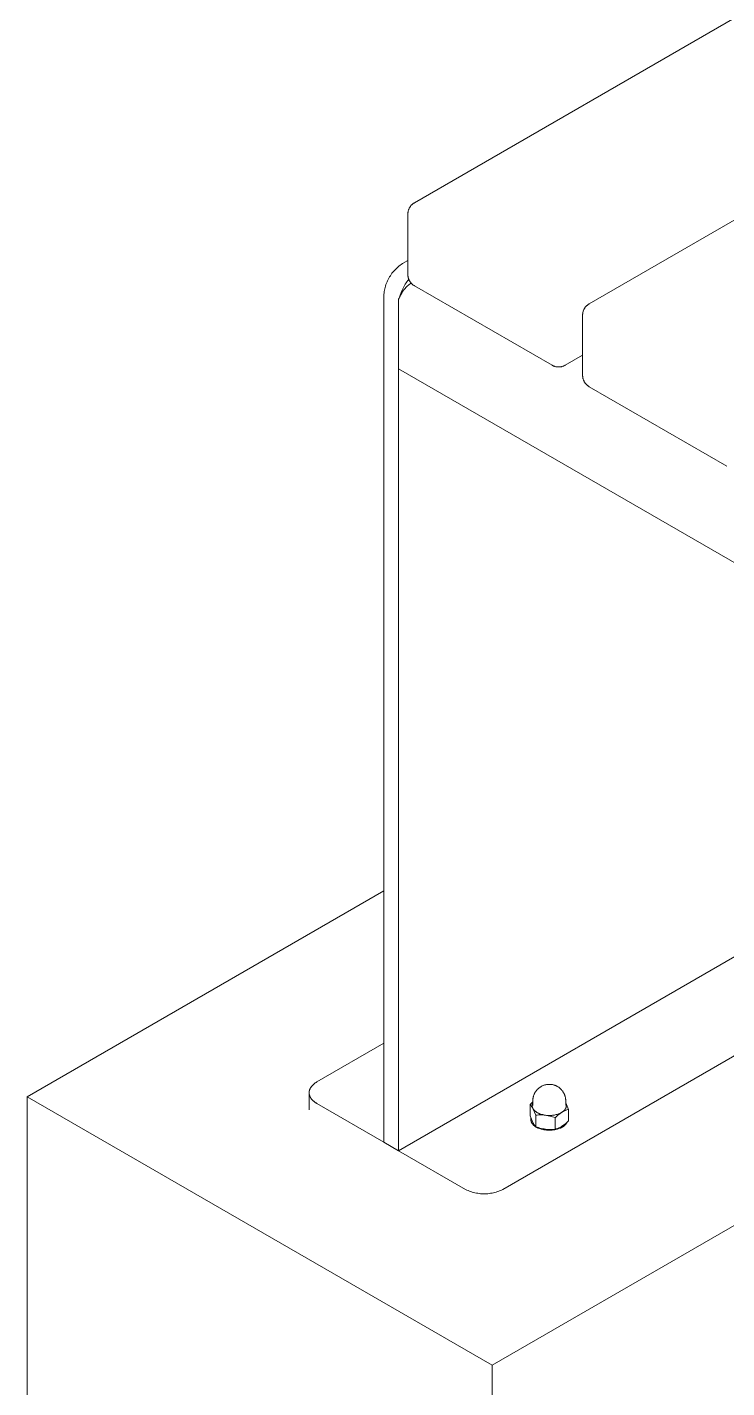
# Model space of a CAD drawing. Header units: inches. Extents: x -6 to 165, y -5 to 126.
# Drawn here: x 117.65 to 124.43, y 50.39 to 63.56 of the extents above; entities that cross this region are included whole.
import ezdxf

# ---------------------------------------------------------------- set-up
doc = ezdxf.new("R2010")
doc.units = ezdxf.units.IN
doc.layers.add('ZANO_R', color=7, linetype='Continuous', lineweight=0)

msp = doc.modelspace()

# ---------------------------------------------------------------- linework, layer by layer
at = {"layer": 'ZANO_R'}
for p, q in [((121.39937, 61.8613), (129.32612, 66.43782)), ((123.09281, 60.88359), (131.01957, 65.46011)), ((121.34437, 61.79724), (121.346, 61.80122)), ((121.346, 61.80122), (121.34776, 61.80514)), ((121.34776, 61.80514), (121.34965, 61.80901)), ((121.34965, 61.80901), (121.35168, 61.8128)), ((121.35168, 61.8128), (121.35383, 61.81653)), ((121.35383, 61.81653), (121.35611, 61.82018)), ((121.35611, 61.82018), (121.3585, 61.82376)), ((121.3585, 61.82376), (121.36102, 61.82725)), ((121.36102, 61.82725), (121.36366, 61.83065)), ((121.36366, 61.83065), (121.3664, 61.83396)), ((121.3664, 61.83396), (121.36926, 61.83718)), ((121.36926, 61.83718), (121.37222, 61.8403)), ((121.37222, 61.8403), (121.37529, 61.84331)), ((121.37529, 61.84331), (121.37846, 61.84622)), ((121.37846, 61.84622), (121.38173, 61.84903)), ((121.38173, 61.84903), (121.38508, 61.85172)), ((121.38508, 61.85172), (121.38853, 61.85429)), ((121.38853, 61.85429), (121.39206, 61.85675)), ((121.39206, 61.85675), (121.39568, 61.85909)), ((121.39568, 61.85909), (121.39937, 61.8613)), ((121.33567, 61.75098), (121.33574, 61.75529)), ((121.33567, 61.16852), (121.33567, 61.75098)), ((121.33574, 61.75529), (121.33596, 61.75958)), ((121.33596, 61.75958), (121.33632, 61.76387)), ((121.33632, 61.76387), (121.33683, 61.76814)), ((121.33683, 61.76814), (121.33748, 61.7724)), ((121.33748, 61.7724), (121.33828, 61.77663)), ((121.33828, 61.77663), (121.33922, 61.78083)), ((121.33922, 61.78083), (121.34029, 61.78499)), ((121.34029, 61.78499), (121.34151, 61.78912)), ((121.34151, 61.78912), (121.34287, 61.7932)), ((121.34287, 61.7932), (121.34437, 61.79724)), ((121.28291, 61.27253), (121.33567, 61.30299)), ((121.15903, 61.14402), (121.15211, 61.13203)), ((121.16637, 61.15576), (121.15903, 61.14402)), ((121.17411, 61.16724), (121.16637, 61.15576)), ((121.18224, 61.17845), (121.17411, 61.16724)), ((121.19076, 61.18937), (121.18224, 61.17845)), ((121.19966, 61.19998), (121.19076, 61.18937)), ((121.20891, 61.21028), (121.19966, 61.19998)), ((121.21852, 61.22025), (121.20891, 61.21028)), ((121.22847, 61.22988), (121.21852, 61.22025)), ((121.23875, 61.23915), (121.22847, 61.22988)), ((121.24935, 61.24807), (121.23875, 61.23915)), ((121.26025, 61.25661), (121.24935, 61.24807)), ((121.27144, 61.26477), (121.26025, 61.25661)), ((121.28291, 61.27253), (121.27144, 61.26477)), ((121.33574, 61.16421), (121.33567, 61.16852)), ((121.33596, 61.15992), (121.33574, 61.16421)), ((121.33632, 61.15563), (121.33596, 61.15992)), ((121.33683, 61.15136), (121.33632, 61.15563)), ((121.33748, 61.1471), (121.33683, 61.15136)), ((121.33828, 61.14287), (121.33748, 61.1471)), ((121.33922, 61.13867), (121.33828, 61.14287)), ((121.10958, 61.01542), (121.10716, 61.00178)), ((121.11247, 61.02896), (121.10958, 61.01542)), ((121.11584, 61.04239), (121.11247, 61.02896)), ((121.11967, 61.0557), (121.11584, 61.04239)), ((121.12396, 61.06886), (121.11967, 61.0557)), ((121.1287, 61.08187), (121.12396, 61.06886)), ((121.1339, 61.09471), (121.1287, 61.08187)), ((121.13953, 61.10736), (121.1339, 61.09471)), ((121.14561, 61.1198), (121.13953, 61.10736)), ((121.15211, 61.13203), (121.14561, 61.1198)), ((121.27171, 60.99674), (121.27718, 61.01006)), ((121.27718, 61.01006), (121.28309, 61.02319)), ((121.28309, 61.02319), (121.28943, 61.03611)), ((121.29494, 61.01518), (121.28831, 61.00617)), ((121.28943, 61.03611), (121.29621, 61.04881)), ((121.30185, 61.02396), (121.29494, 61.01518)), ((121.29621, 61.04881), (121.30341, 61.06128)), ((121.30906, 61.03251), (121.30185, 61.02396)), ((121.30341, 61.06128), (121.31102, 61.0735)), ((121.31655, 61.04081), (121.30906, 61.03251)), ((121.31102, 61.0735), (121.31903, 61.08546)), ((121.32432, 61.04885), (121.31655, 61.04081)), ((121.31903, 61.08546), (121.32745, 61.09715)), ((121.33234, 61.05663), (121.32432, 61.04885)), ((121.32745, 61.09715), (121.33625, 61.10854)), ((121.34063, 61.06414), (121.33234, 61.05663)), ((121.33625, 61.10854), (121.34542, 61.11964)), ((121.34029, 61.13451), (121.33922, 61.13867)), ((121.34151, 61.13038), (121.34029, 61.13451)), ((121.34916, 61.07137), (121.34063, 61.06414)), ((121.34287, 61.1263), (121.34151, 61.13038)), ((121.34437, 61.12226), (121.34287, 61.1263)), ((121.346, 61.11828), (121.34437, 61.12226)), ((121.34776, 61.11436), (121.346, 61.11828)), ((121.34965, 61.11049), (121.34776, 61.11436)), ((121.35792, 61.0783), (121.34916, 61.07137)), ((121.35168, 61.1067), (121.34965, 61.11049)), ((121.35383, 61.10297), (121.35168, 61.1067)), ((121.35611, 61.09932), (121.35383, 61.10297)), ((121.3585, 61.09574), (121.35611, 61.09932)), ((121.36692, 61.08494), (121.35792, 61.0783)), ((121.36102, 61.09225), (121.3585, 61.09574)), ((121.36366, 61.08885), (121.36102, 61.09225)), ((121.3664, 61.08554), (121.36366, 61.08885)), ((121.36926, 61.08232), (121.3664, 61.08554)), ((121.37222, 61.0792), (121.36926, 61.08232)), ((121.37529, 61.07619), (121.37222, 61.0792)), ((121.37846, 61.07328), (121.37529, 61.07619)), ((121.38173, 61.07047), (121.37846, 61.07328)), ((121.38508, 61.06778), (121.38173, 61.07047)), ((121.38853, 61.06521), (121.38508, 61.06778)), ((121.39206, 61.06275), (121.38853, 61.06521)), ((121.39568, 61.06041), (121.39206, 61.06275)), ((121.39937, 61.0582), (121.39568, 61.06041)), ((122.7325, 60.28851), (121.39937, 61.0582)), ((121.10374, 60.97431), (121.10275, 60.96049)), ((121.10275, 52.76437), (121.10275, 60.96049)), ((121.10521, 60.98807), (121.10374, 60.97431)), ((121.10716, 61.00178), (121.10521, 60.98807)), ((121.25088, 60.93765), (121.24687, 60.92721)), ((121.24687, 60.92721), (121.24687, 60.25321)), ((121.25523, 60.94795), (121.25088, 60.93765)), ((121.25992, 60.95809), (121.25523, 60.94795)), ((121.25803, 60.95579), (121.26213, 60.96959)), ((121.26495, 60.96808), (121.25992, 60.95809)), ((121.26213, 60.96959), (121.26669, 60.98324)), ((121.27031, 60.97789), (121.26495, 60.96808)), ((121.26669, 60.98324), (121.27171, 60.99674)), ((121.276, 60.98752), (121.27031, 60.97789)), ((121.282, 60.99695), (121.276, 60.98752)), ((121.28831, 61.00617), (121.282, 60.99695)), ((123.08198, 60.87658), (123.08551, 60.87904)), ((123.08551, 60.87904), (123.08912, 60.88138)), ((123.08912, 60.88138), (123.09281, 60.88359)), ((123.02912, 60.77327), (123.02919, 60.77758)), ((123.02912, 60.19081), (123.02912, 60.77327)), ((123.02919, 60.77758), (123.02941, 60.78187)), ((123.02941, 60.78187), (123.02977, 60.78616)), ((123.02977, 60.78616), (123.03028, 60.79043)), ((123.03028, 60.79043), (123.03093, 60.79469)), ((123.03093, 60.79469), (123.03172, 60.79892)), ((123.03172, 60.79892), (123.03266, 60.80312)), ((123.03266, 60.80312), (123.03374, 60.80728)), ((123.03374, 60.80728), (123.03496, 60.81141)), ((123.03496, 60.81141), (123.03631, 60.81549)), ((123.03631, 60.81549), (123.03781, 60.81953)), ((123.03781, 60.81953), (123.03944, 60.82351)), ((123.03944, 60.82351), (123.0412, 60.82743)), ((123.0412, 60.82743), (123.0431, 60.8313)), ((123.0431, 60.8313), (123.04512, 60.83509)), ((123.04512, 60.83509), (123.04727, 60.83882)), ((123.04727, 60.83882), (123.04955, 60.84247)), ((123.04955, 60.84247), (123.05195, 60.84605)), ((123.05195, 60.84605), (123.05447, 60.84954)), ((123.05447, 60.84954), (123.0571, 60.85294)), ((123.0571, 60.85294), (123.05985, 60.85625)), ((123.05985, 60.85625), (123.0627, 60.85947)), ((123.0627, 60.85947), (123.06567, 60.86259)), ((123.06567, 60.86259), (123.06874, 60.8656)), ((123.06874, 60.8656), (123.07191, 60.86851)), ((123.07191, 60.86851), (123.07517, 60.87132)), ((123.07517, 60.87132), (123.07853, 60.87401)), ((123.07853, 60.87401), (123.08198, 60.87658)), ((123.02912, 60.38621), (122.85989, 60.28851)), ((121.24687, 60.25321), (121.24687, 52.68116)), ((121.24687, 60.25321), (153.31422, 41.73912)), ((122.73626, 60.28642), (122.7325, 60.28851)), ((122.7401, 60.28446), (122.73626, 60.28642)), ((122.74399, 60.28263), (122.7401, 60.28446)), ((122.74794, 60.28093), (122.74399, 60.28263)), ((122.75195, 60.27937), (122.74794, 60.28093)), ((122.75601, 60.27795), (122.75195, 60.27937)), ((122.76012, 60.27666), (122.75601, 60.27795)), ((122.76427, 60.27551), (122.76012, 60.27666)), ((122.76845, 60.2745), (122.76427, 60.27551)), ((122.77266, 60.27363), (122.76845, 60.2745)), ((122.77691, 60.27291), (122.77266, 60.27363)), ((122.78117, 60.27233), (122.77691, 60.27291)), ((122.78545, 60.2719), (122.78117, 60.27233)), ((122.78974, 60.27161), (122.78545, 60.2719)), ((122.79404, 60.27146), (122.78974, 60.27161)), ((122.79835, 60.27146), (122.79404, 60.27146)), ((122.80265, 60.27161), (122.79835, 60.27146)), ((122.80694, 60.2719), (122.80265, 60.27161)), ((122.81122, 60.27233), (122.80694, 60.2719)), ((122.81549, 60.27291), (122.81122, 60.27233)), ((122.81973, 60.27363), (122.81549, 60.27291)), ((122.82394, 60.2745), (122.81973, 60.27363)), ((122.82813, 60.27551), (122.82394, 60.2745)), ((122.83227, 60.27666), (122.82813, 60.27551)), ((122.83638, 60.27795), (122.83227, 60.27666)), ((122.84044, 60.27937), (122.83638, 60.27795)), ((122.84445, 60.28093), (122.84044, 60.27937)), ((122.8484, 60.28263), (122.84445, 60.28093)), ((122.8523, 60.28446), (122.8484, 60.28263)), ((122.85613, 60.28642), (122.8523, 60.28446)), ((122.85989, 60.28851), (122.85613, 60.28642)), ((123.02919, 60.1865), (123.02912, 60.19081)), ((123.02941, 60.18221), (123.02919, 60.1865)), ((123.02977, 60.17792), (123.02941, 60.18221)), ((123.03028, 60.17365), (123.02977, 60.17792)), ((123.03093, 60.16939), (123.03028, 60.17365)), ((123.03172, 60.16516), (123.03093, 60.16939)), ((123.03266, 60.16096), (123.03172, 60.16516)), ((123.03374, 60.1568), (123.03266, 60.16096)), ((123.03496, 60.15267), (123.03374, 60.1568)), ((123.03631, 60.14859), (123.03496, 60.15267)), ((123.03781, 60.14455), (123.03631, 60.14859)), ((123.03944, 60.14057), (123.03781, 60.14455)), ((123.0412, 60.13665), (123.03944, 60.14057)), ((123.0431, 60.13278), (123.0412, 60.13665)), ((123.04512, 60.12899), (123.0431, 60.13278)), ((123.04727, 60.12526), (123.04512, 60.12899)), ((123.04955, 60.12161), (123.04727, 60.12526)), ((123.05195, 60.11803), (123.04955, 60.12161)), ((123.05447, 60.11454), (123.05195, 60.11803)), ((123.0571, 60.11114), (123.05447, 60.11454)), ((123.05985, 60.10783), (123.0571, 60.11114)), ((123.0627, 60.10461), (123.05985, 60.10783)), ((123.06567, 60.10149), (123.0627, 60.10461)), ((123.06874, 60.09848), (123.06567, 60.10149)), ((123.07191, 60.09557), (123.06874, 60.09848)), ((123.07517, 60.09276), (123.07191, 60.09557)), ((123.07853, 60.09007), (123.07517, 60.09276)), ((123.08198, 60.0875), (123.07853, 60.09007)), ((123.08551, 60.08504), (123.08198, 60.0875)), ((123.08912, 60.0827), (123.08551, 60.08504)), ((123.09281, 60.08049), (123.08912, 60.0827)), ((124.42595, 59.3108), (123.09281, 60.08049)), ((121.24687, 52.68116), (127.80447, 56.46719)), ((122.25574, 52.30672), (128.63317, 55.98873)), ((121.10275, 55.19824), (117.64807, 53.20368)), ((122.15191, 50.60339), (130.05639, 55.16704)), ((121.10275, 53.72128), (120.4542, 53.34683)), ((120.37958, 53.24282), (120.3796, 53.24473)), ((120.3796, 53.24092), (120.37958, 53.24282)), ((120.37958, 53.24092), (120.37958, 53.07831)), ((120.3796, 53.24473), (120.37966, 53.24663)), ((120.37966, 53.23902), (120.3796, 53.24092)), ((120.37966, 53.24663), (120.37977, 53.24853)), ((120.37977, 53.23711), (120.37966, 53.23902)), ((120.37977, 53.24853), (120.37992, 53.25043)), ((120.37992, 53.23521), (120.37977, 53.23711)), ((120.37992, 53.25043), (120.38011, 53.25233)), ((120.38011, 53.23331), (120.37992, 53.23521)), ((120.38011, 53.25233), (120.38034, 53.25423)), ((120.38034, 53.25423), (120.38062, 53.25612)), ((120.38062, 53.25612), (120.38094, 53.25801)), ((120.38094, 53.25801), (120.3813, 53.2599)), ((120.3813, 53.2599), (120.3817, 53.26178)), ((120.3817, 53.26178), (120.38215, 53.26366)), ((120.38215, 53.26366), (120.38263, 53.26553)), ((120.38263, 53.26553), (120.38316, 53.2674)), ((120.38316, 53.2674), (120.38373, 53.26926)), ((120.38373, 53.26926), (120.38433, 53.27112)), ((120.38433, 53.27112), (120.38498, 53.27296)), ((120.38498, 53.27296), (120.38567, 53.2748)), ((120.38567, 53.2748), (120.3864, 53.27664)), ((120.3864, 53.27664), (120.38717, 53.27846)), ((120.38717, 53.27846), (120.38797, 53.28028)), ((120.38797, 53.28028), (120.38882, 53.28208)), ((120.38882, 53.28208), (120.3897, 53.28388)), ((120.3897, 53.28388), (120.39062, 53.28567)), ((120.39062, 53.28567), (120.39158, 53.28744)), ((120.39158, 53.28744), (120.39258, 53.28921)), ((120.39258, 53.28921), (120.39361, 53.29096)), ((120.39361, 53.29096), (120.39468, 53.29271)), ((120.39468, 53.29271), (120.39578, 53.29444)), ((120.39578, 53.29444), (120.39809, 53.29787)), ((120.39809, 53.29787), (120.40053, 53.30125)), ((120.40053, 53.30125), (120.40311, 53.30457)), ((120.40311, 53.30457), (120.40581, 53.30784)), ((120.40581, 53.30784), (120.40864, 53.31105)), ((120.40864, 53.31105), (120.41158, 53.3142)), ((120.41158, 53.3142), (120.41464, 53.31729)), ((120.41464, 53.31729), (120.4178, 53.32032)), ((120.4178, 53.32032), (120.42106, 53.32328)), ((120.42106, 53.32328), (120.42443, 53.32617)), ((120.42443, 53.32617), (120.42788, 53.329)), ((120.42788, 53.329), (120.43142, 53.33176)), ((120.43142, 53.33176), (120.43504, 53.33445)), ((120.43504, 53.33445), (120.43874, 53.33707)), ((120.43874, 53.33707), (120.44251, 53.33962)), ((120.44251, 53.33962), (120.44635, 53.34209)), ((120.44635, 53.34209), (120.45024, 53.3445)), ((120.45024, 53.3445), (120.4542, 53.34683)), ((122.56209, 53.23272), (122.56448, 53.23758)), ((122.56448, 53.23758), (122.56704, 53.24236)), ((122.56704, 53.24236), (122.56976, 53.24705)), ((122.56976, 53.24705), (122.57264, 53.25165)), ((122.57264, 53.25165), (122.57568, 53.25614)), ((122.57568, 53.25614), (122.57886, 53.26053)), ((122.57886, 53.26053), (122.58219, 53.2648)), ((122.58219, 53.2648), (122.58567, 53.26896)), ((122.58567, 53.26896), (122.58928, 53.273)), ((122.58928, 53.273), (122.59303, 53.27692)), ((122.59303, 53.27692), (122.59691, 53.2807)), ((122.59691, 53.2807), (122.60092, 53.28435)), ((122.60092, 53.28435), (122.60505, 53.28786)), ((122.60505, 53.28786), (122.6093, 53.29123)), ((122.6093, 53.29123), (122.61366, 53.29446)), ((122.61366, 53.29446), (122.61813, 53.29753)), ((122.61813, 53.29753), (122.62269, 53.30045)), ((122.62269, 53.30045), (122.62736, 53.30321)), ((122.62736, 53.30321), (122.63212, 53.30581)), ((122.63212, 53.30581), (122.63696, 53.30825)), ((122.63696, 53.30825), (122.64188, 53.31052)), ((122.64188, 53.31052), (122.64688, 53.31262)), ((122.64688, 53.31262), (122.65194, 53.31455)), ((122.65194, 53.31455), (122.65707, 53.31631)), ((122.65707, 53.31631), (122.66226, 53.31789)), ((122.66226, 53.31789), (122.66749, 53.31929)), ((122.66749, 53.31929), (122.67278, 53.32052)), ((122.67278, 53.32052), (122.67809, 53.32156)), ((122.67809, 53.32156), (122.68345, 53.32243)), ((122.68345, 53.32243), (122.68883, 53.32311)), ((122.68883, 53.32311), (122.69422, 53.3236)), ((122.69422, 53.3236), (122.69964, 53.32392)), ((122.69964, 53.32392), (122.70506, 53.32405)), ((122.70506, 53.32405), (122.71048, 53.32399)), ((122.71048, 53.32399), (122.71589, 53.32375)), ((122.71589, 53.32375), (122.7213, 53.32332)), ((122.7213, 53.32332), (122.72668, 53.32272)), ((122.72668, 53.32272), (122.73209, 53.32192)), ((122.73209, 53.32192), (122.73746, 53.32093)), ((122.73746, 53.32093), (122.7428, 53.31977)), ((122.7428, 53.31977), (122.7481, 53.31842)), ((122.7481, 53.31842), (122.75334, 53.31689)), ((122.75334, 53.31689), (122.75853, 53.31518)), ((122.75853, 53.31518), (122.76366, 53.31329)), ((122.76366, 53.31329), (122.76872, 53.31123)), ((122.76872, 53.31123), (122.77371, 53.30899)), ((122.77371, 53.30899), (122.77861, 53.30659)), ((122.77861, 53.30659), (122.78344, 53.30402)), ((122.78344, 53.30402), (122.78817, 53.30128)), ((122.78817, 53.30128), (122.7928, 53.29839)), ((122.7928, 53.29839), (122.79733, 53.29534)), ((122.79733, 53.29534), (122.80176, 53.29213)), ((122.80176, 53.29213), (122.80607, 53.28877)), ((122.80607, 53.28877), (122.81026, 53.28527)), ((122.81026, 53.28527), (122.81433, 53.28163)), ((122.81433, 53.28163), (122.81828, 53.27785)), ((122.81828, 53.27785), (122.82209, 53.27393)), ((122.82209, 53.27393), (122.82577, 53.26989)), ((122.82577, 53.26989), (122.8293, 53.26572)), ((122.8293, 53.26572), (122.83269, 53.26144)), ((122.83269, 53.26144), (122.83593, 53.25704)), ((122.83593, 53.25704), (122.83902, 53.25253)), ((122.83902, 53.25253), (122.84195, 53.24792)), ((122.84195, 53.24792), (122.84472, 53.24321)), ((122.84472, 53.24321), (122.84733, 53.23841)), ((122.84733, 53.23841), (122.84977, 53.23352)), ((117.64807, 44.88274), (117.64807, 53.20368)), ((117.64807, 53.20368), (122.15191, 50.60339)), ((120.38034, 53.23142), (120.38011, 53.23331)), ((120.38062, 53.22952), (120.38034, 53.23142)), ((120.38094, 53.22763), (120.38062, 53.22952)), ((120.3813, 53.22574), (120.38094, 53.22763)), ((120.3817, 53.22386), (120.3813, 53.22574)), ((120.38215, 53.22198), (120.3817, 53.22386)), ((120.38263, 53.22011), (120.38215, 53.22198)), ((120.38316, 53.21824), (120.38263, 53.22011)), ((120.38373, 53.21638), (120.38316, 53.21824)), ((120.38433, 53.21453), (120.38373, 53.21638)), ((120.38498, 53.21268), (120.38433, 53.21453)), ((120.38567, 53.21084), (120.38498, 53.21268)), ((120.3864, 53.20901), (120.38567, 53.21084)), ((120.38717, 53.20719), (120.3864, 53.20901)), ((120.38797, 53.20537), (120.38717, 53.20719)), ((120.38882, 53.20356), (120.38797, 53.20537)), ((120.3897, 53.20177), (120.38882, 53.20356)), ((120.39062, 53.19998), (120.3897, 53.20177)), ((120.39158, 53.1982), (120.39062, 53.19998)), ((120.39258, 53.19644), (120.39158, 53.1982)), ((120.39361, 53.19468), (120.39258, 53.19644)), ((120.39468, 53.19294), (120.39361, 53.19468)), ((120.39578, 53.19121), (120.39468, 53.19294)), ((120.39809, 53.18778), (120.39578, 53.19121)), ((120.40053, 53.1844), (120.39809, 53.18778)), ((120.40311, 53.18108), (120.40053, 53.1844)), ((120.40581, 53.17781), (120.40311, 53.18108)), ((120.40864, 53.1746), (120.40581, 53.17781)), ((120.41158, 53.17145), (120.40864, 53.1746)), ((120.41464, 53.16836), (120.41158, 53.17145)), ((120.4178, 53.16533), (120.41464, 53.16836)), ((120.42106, 53.16237), (120.4178, 53.16533)), ((120.42443, 53.15947), (120.42106, 53.16237)), ((120.42788, 53.15665), (120.42443, 53.15947)), ((120.43142, 53.15389), (120.42788, 53.15665)), ((120.43504, 53.1512), (120.43142, 53.15389)), ((120.43874, 53.14858), (120.43504, 53.1512)), ((120.44251, 53.14603), (120.43874, 53.14858)), ((120.44635, 53.14355), (120.44251, 53.14603)), ((120.45024, 53.14115), (120.44635, 53.14355)), ((120.4542, 53.13881), (120.45024, 53.14115)), ((120.4542, 53.13881), (121.10275, 52.76437)), ((122.53302, 53.14292), (122.51958, 53.13023)), ((122.51958, 53.13023), (122.52371, 53.12558)), ((122.51958, 53.13023), (122.51958, 53.01916)), ((122.52371, 53.12558), (122.52768, 53.1208)), ((122.52768, 53.1208), (122.5315, 53.11589)), ((122.5315, 53.11589), (122.53514, 53.11086)), ((122.54688, 53.15513), (122.53302, 53.14292)), ((122.53514, 53.11086), (122.53862, 53.1057)), ((122.53862, 53.1057), (122.54192, 53.10044)), ((122.54052, 53.11777), (122.54054, 53.11974)), ((122.54056, 53.11581), (122.54052, 53.11777)), ((122.54054, 53.11974), (122.54064, 53.1217)), ((122.54066, 53.11385), (122.54056, 53.11581)), ((122.54064, 53.1217), (122.5408, 53.12366)), ((122.54084, 53.11189), (122.54066, 53.11385)), ((122.5408, 53.12366), (122.54103, 53.12561)), ((122.54108, 53.10994), (122.54084, 53.11189)), ((122.54103, 53.12561), (122.54132, 53.12756)), ((122.54139, 53.108), (122.54108, 53.10994)), ((122.54132, 53.12756), (122.54168, 53.12949)), ((122.54176, 53.10607), (122.54139, 53.108)), ((122.54168, 53.12949), (122.54211, 53.13141)), ((122.5422, 53.10416), (122.54176, 53.10607)), ((122.54211, 53.13141), (122.5426, 53.13331)), ((122.5427, 53.10226), (122.5422, 53.10416)), ((122.5426, 53.13331), (122.54316, 53.13519)), ((122.54316, 53.13519), (122.54378, 53.13706)), ((122.54378, 53.13706), (122.54446, 53.1389)), ((122.54446, 53.1389), (122.54521, 53.14072)), ((122.54521, 53.14072), (122.54602, 53.14251)), ((122.54602, 53.14251), (122.54688, 53.14427)), ((122.54688, 53.16481), (122.54698, 53.17021)), ((122.54688, 53.12051), (122.54688, 53.16481)), ((122.54698, 53.17021), (122.54725, 53.17559)), ((122.54725, 53.17559), (122.54771, 53.18096)), ((122.54771, 53.18096), (122.54834, 53.18632)), ((122.54834, 53.18632), (122.54916, 53.19164)), ((122.54916, 53.19164), (122.55016, 53.19694)), ((122.55016, 53.19694), (122.55134, 53.2022)), ((122.55134, 53.2022), (122.55269, 53.20742)), ((122.55269, 53.20742), (122.55422, 53.21259)), ((122.55422, 53.21259), (122.55593, 53.21771)), ((122.55593, 53.21771), (122.5578, 53.22276)), ((122.5578, 53.22276), (122.55986, 53.22778)), ((122.55986, 53.22778), (122.56209, 53.23272)), ((122.84977, 53.23352), (122.85204, 53.22855)), ((122.85204, 53.22855), (122.85414, 53.2235)), ((122.85414, 53.2235), (122.85607, 53.21839)), ((122.85607, 53.21839), (122.85782, 53.21322)), ((122.85782, 53.21322), (122.85939, 53.20798)), ((122.85939, 53.20798), (122.86078, 53.2027)), ((122.86078, 53.2027), (122.86199, 53.19737)), ((122.86199, 53.19737), (122.86302, 53.192)), ((122.86302, 53.192), (122.86386, 53.1866)), ((122.86386, 53.1866), (122.86451, 53.18118)), ((122.86451, 53.18118), (122.86498, 53.17573)), ((122.86498, 53.17573), (122.86526, 53.17028)), ((122.86526, 53.17028), (122.86535, 53.16481)), ((122.86535, 53.16481), (122.86535, 53.12051)), ((122.89266, 53.08164), (122.86535, 53.14434)), ((122.86535, 53.14427), (122.86603, 53.14285)), ((122.86603, 53.14285), (122.86668, 53.14142)), ((122.86668, 53.14142), (122.86729, 53.13999)), ((122.86729, 53.13999), (122.86786, 53.13854)), ((122.86786, 53.13854), (122.8684, 53.13708)), ((122.8684, 53.13708), (122.86889, 53.13561)), ((122.86889, 53.13561), (122.86935, 53.13413)), ((122.86935, 53.13413), (122.86977, 53.13264)), ((122.8698, 53.10347), (122.86936, 53.10193)), ((122.86977, 53.13264), (122.87015, 53.13114)), ((122.87019, 53.10501), (122.8698, 53.10347)), ((122.87015, 53.13114), (122.87049, 53.12964)), ((122.87053, 53.10656), (122.87019, 53.10501)), ((122.87049, 53.12964), (122.87079, 53.12813)), ((122.87083, 53.10811), (122.87053, 53.10656)), ((122.87079, 53.12813), (122.87105, 53.12661)), ((122.87109, 53.10966), (122.87083, 53.10811)), ((122.87105, 53.12661), (122.87127, 53.12509)), ((122.8713, 53.11121), (122.87109, 53.10966)), ((122.87127, 53.12509), (122.87144, 53.12356)), ((122.87147, 53.11276), (122.8713, 53.11121)), ((122.87144, 53.12356), (122.87158, 53.12203)), ((122.8716, 53.11431), (122.87147, 53.11276)), ((122.87158, 53.12203), (122.87167, 53.12049)), ((122.87168, 53.11586), (122.8716, 53.11431)), ((122.87167, 53.12049), (122.87172, 53.11895)), ((122.87172, 53.11741), (122.87168, 53.11586)), ((122.87172, 53.11895), (122.87172, 53.11741)), ((122.548, 52.95438), (122.51958, 53.01916)), ((122.52778, 52.98294), (122.5278, 52.98446)), ((122.52779, 52.98141), (122.52778, 52.98294)), ((122.52785, 52.97989), (122.52779, 52.98141)), ((122.5278, 52.98446), (122.52786, 52.98599)), ((122.52794, 52.97836), (122.52785, 52.97989)), ((122.52786, 52.98599), (122.52796, 52.98751)), ((122.52807, 52.97684), (122.52794, 52.97836)), ((122.52796, 52.98751), (122.5281, 52.98904)), ((122.52825, 52.97532), (122.52807, 52.97684)), ((122.5281, 52.98904), (122.52828, 52.99056)), ((122.52846, 52.9738), (122.52825, 52.97532)), ((122.52828, 52.99056), (122.5285, 52.99207)), ((122.52871, 52.97229), (122.52846, 52.9738)), ((122.5285, 52.99207), (122.52876, 52.99359)), ((122.529, 52.97077), (122.52871, 52.97229)), ((122.52876, 52.99359), (122.52905, 52.9951)), ((122.54192, 53.10044), (122.54505, 53.09507)), ((122.54327, 53.10038), (122.5427, 53.10226)), ((122.5439, 53.09851), (122.54327, 53.10038)), ((122.5446, 53.09668), (122.5439, 53.09851)), ((122.54536, 53.09486), (122.5446, 53.09668)), ((122.54505, 53.09507), (122.548, 53.0896)), ((122.54618, 53.09308), (122.54536, 53.09486)), ((122.54706, 53.09132), (122.54618, 53.09308)), ((122.548, 53.0896), (122.54706, 53.09132)), ((122.548, 53.0896), (122.57641, 53.02481)), ((122.54879, 53.08817), (122.548, 53.0896)), ((122.54962, 53.08675), (122.54879, 53.08817)), ((122.55049, 53.08532), (122.54962, 53.08675)), ((122.55141, 53.0839), (122.55049, 53.08532)), ((122.55237, 53.08249), (122.55141, 53.0839)), ((122.55337, 53.08108), (122.55237, 53.08249)), ((122.55441, 53.07967), (122.55337, 53.08108)), ((122.5555, 53.07826), (122.55441, 53.07967)), ((122.55663, 53.07687), (122.5555, 53.07826)), ((122.5578, 53.07548), (122.55663, 53.07687)), ((122.55902, 53.07409), (122.5578, 53.07548)), ((122.56027, 53.07272), (122.55902, 53.07409)), ((122.56157, 53.07135), (122.56027, 53.07272)), ((122.56291, 53.06999), (122.56157, 53.07135)), ((122.5643, 53.06864), (122.56291, 53.06999)), ((122.56572, 53.0673), (122.5643, 53.06864)), ((122.56718, 53.06598), (122.56572, 53.0673)), ((122.56869, 53.06466), (122.56718, 53.06598)), ((122.57182, 53.06206), (122.56869, 53.06466)), ((122.57512, 53.05952), (122.57182, 53.06206)), ((122.57856, 53.05703), (122.57512, 53.05952)), ((122.57641, 53.02481), (122.58969, 53.02619)), ((122.57641, 52.91375), (122.57641, 53.02481)), ((122.58216, 53.05461), (122.57856, 53.05703)), ((122.5859, 53.05225), (122.58216, 53.05461)), ((122.58978, 53.04997), (122.5859, 53.05225)), ((122.58969, 53.02619), (122.60302, 53.02711)), ((122.59379, 53.04776), (122.58978, 53.04997)), ((122.59793, 53.04562), (122.59379, 53.04776)), ((122.60218, 53.04357), (122.59793, 53.04562)), ((122.60655, 53.04161), (122.60218, 53.04357)), ((122.60302, 53.02711), (122.61637, 53.02757)), ((122.61102, 53.03973), (122.60655, 53.04161)), ((122.61559, 53.03795), (122.61102, 53.03973)), ((122.62024, 53.03626), (122.61559, 53.03795)), ((122.61637, 53.02757), (122.62972, 53.02756)), ((122.62498, 53.03466), (122.62024, 53.03626)), ((122.62978, 53.03316), (122.62498, 53.03466)), ((122.62972, 53.02756), (122.64307, 53.02708)), ((122.63464, 53.03176), (122.62978, 53.03316)), ((122.63956, 53.03046), (122.63464, 53.03176)), ((122.64452, 53.02926), (122.63956, 53.03046)), ((122.64307, 53.02708), (122.6564, 53.02614)), ((122.64952, 53.02816), (122.64452, 53.02926)), ((122.65454, 53.02715), (122.64952, 53.02816)), ((122.65958, 53.02625), (122.65454, 53.02715)), ((122.6564, 53.02614), (122.66968, 53.02474)), ((122.66463, 53.02545), (122.65958, 53.02625)), ((122.66968, 53.02474), (122.66463, 53.02545)), ((122.66968, 53.02474), (122.68331, 53.0226)), ((122.67821, 53.02361), (122.66968, 53.02474)), ((122.68678, 53.02277), (122.67821, 53.02361)), ((122.68331, 53.0226), (122.69686, 53.02001)), ((122.69537, 53.02223), (122.68678, 53.02277)), ((122.70397, 53.02199), (122.69537, 53.02223)), ((122.69686, 53.02001), (122.71032, 53.01698)), ((122.71258, 53.02204), (122.70397, 53.02199)), ((122.71032, 53.01698), (122.72367, 53.01351)), ((122.72118, 53.02238), (122.71258, 53.02204)), ((122.72976, 53.02302), (122.72118, 53.02238)), ((122.72367, 53.01351), (122.7369, 53.00961)), ((122.73832, 53.02396), (122.72976, 53.02302)), ((122.7369, 53.00961), (122.75, 53.00527)), ((122.74684, 53.02519), (122.73832, 53.02396)), ((122.75531, 53.02671), (122.74684, 53.02519)), ((122.75, 53.00527), (122.76295, 53.00052)), ((122.76373, 53.02853), (122.75531, 53.02671)), ((122.76295, 53.00052), (122.77151, 53.00886)), ((122.76295, 52.88946), (122.76295, 53.00052)), ((122.77207, 53.03063), (122.76373, 53.02853)), ((122.77151, 53.00886), (122.78032, 53.01694)), ((122.78034, 53.03301), (122.77207, 53.03063)), ((122.78032, 53.01694), (122.78937, 53.02475)), ((122.78853, 53.03568), (122.78034, 53.03301)), ((122.79661, 53.03863), (122.78853, 53.03568)), ((122.78937, 53.02475), (122.79865, 53.03229)), ((122.80459, 53.04186), (122.79661, 53.03863)), ((122.79865, 53.03229), (122.80815, 53.03954)), ((122.81246, 53.04536), (122.80459, 53.04186)), ((122.80815, 53.03954), (122.81787, 53.04649)), ((122.8202, 53.04912), (122.81246, 53.04536)), ((122.81787, 53.04649), (122.8278, 53.05315)), ((122.8278, 53.05315), (122.8202, 53.04912)), ((122.8278, 53.05315), (122.83456, 53.05725)), ((122.83119, 53.05534), (122.8278, 53.05315)), ((122.83448, 53.0576), (122.83119, 53.05534)), ((122.83767, 53.05993), (122.83448, 53.0576)), ((122.83456, 53.05725), (122.84144, 53.06112)), ((122.84075, 53.06234), (122.83767, 53.05993)), ((122.84373, 53.06481), (122.84075, 53.06234)), ((122.84144, 53.06112), (122.84845, 53.06476)), ((122.84658, 53.06736), (122.84373, 53.06481)), ((122.84796, 53.06866), (122.84658, 53.06736)), ((122.8493, 53.06997), (122.84796, 53.06866)), ((122.84845, 53.06476), (122.85557, 53.06817)), ((122.85062, 53.0713), (122.8493, 53.06997)), ((122.85189, 53.07264), (122.85062, 53.0713)), ((122.85314, 53.074), (122.85189, 53.07264)), ((122.85435, 53.07537), (122.85314, 53.074)), ((122.85552, 53.07676), (122.85435, 53.07537)), ((122.85665, 53.07816), (122.85552, 53.07676)), ((122.85557, 53.06817), (122.86281, 53.07135)), ((122.85775, 53.07957), (122.85665, 53.07816)), ((122.85881, 53.081), (122.85775, 53.07957)), ((122.85983, 53.08243), (122.85881, 53.081)), ((122.86081, 53.08388), (122.85983, 53.08243)), ((122.86176, 53.08534), (122.86081, 53.08388)), ((122.86266, 53.08681), (122.86176, 53.08534)), ((122.86352, 53.08829), (122.86266, 53.08681)), ((122.86281, 53.07135), (122.87014, 53.07428)), ((122.86434, 53.08977), (122.86352, 53.08829)), ((122.86511, 53.09127), (122.86434, 53.08977)), ((122.86585, 53.09277), (122.86511, 53.09127)), ((122.86654, 53.09428), (122.86585, 53.09277)), ((122.86719, 53.0958), (122.86654, 53.09428)), ((122.8678, 53.09732), (122.86719, 53.0958)), ((122.86837, 53.09885), (122.8678, 53.09732)), ((122.86889, 53.10039), (122.86837, 53.09885)), ((122.86936, 53.10193), (122.86889, 53.10039)), ((122.87014, 53.07428), (122.87756, 53.07698)), ((122.87756, 53.07698), (122.88507, 53.07943)), ((122.88507, 53.07943), (122.89266, 53.08164)), ((122.89266, 52.97058), (122.89266, 53.08164)), ((122.52932, 52.96926), (122.529, 52.97077)), ((122.52969, 52.96776), (122.52932, 52.96926)), ((122.53009, 52.96626), (122.52969, 52.96776)), ((122.53053, 52.96477), (122.53009, 52.96626)), ((122.53101, 52.96328), (122.53053, 52.96477)), ((122.53152, 52.9618), (122.53101, 52.96328)), ((122.53207, 52.96033), (122.53152, 52.9618)), ((122.53266, 52.95886), (122.53207, 52.96033)), ((122.53329, 52.9574), (122.53266, 52.95886)), ((122.53395, 52.95595), (122.53329, 52.9574)), ((122.53464, 52.9545), (122.53395, 52.95595)), ((122.53537, 52.95307), (122.53464, 52.9545)), ((122.53613, 52.95164), (122.53537, 52.95307)), ((122.53693, 52.95023), (122.53613, 52.95164)), ((122.53776, 52.94882), (122.53693, 52.95023)), ((122.53863, 52.94743), (122.53776, 52.94882)), ((122.53952, 52.94604), (122.53863, 52.94743)), ((122.54045, 52.94467), (122.53952, 52.94604)), ((122.54141, 52.94331), (122.54045, 52.94467)), ((122.5424, 52.94196), (122.54141, 52.94331)), ((122.54342, 52.94062), (122.5424, 52.94196)), ((122.54447, 52.9393), (122.54342, 52.94062)), ((122.54555, 52.93799), (122.54447, 52.9393)), ((122.54665, 52.93669), (122.54555, 52.93799)), ((122.54895, 52.93413), (122.54665, 52.93669)), ((122.55094, 52.94891), (122.548, 52.95438)), ((122.55135, 52.93163), (122.54895, 52.93413)), ((122.55407, 52.94354), (122.55094, 52.94891)), ((122.55385, 52.92919), (122.55135, 52.93163)), ((122.55645, 52.9268), (122.55385, 52.92919)), ((122.55737, 52.93827), (122.55407, 52.94354)), ((122.55914, 52.92448), (122.55645, 52.9268)), ((122.56085, 52.93312), (122.55737, 52.93827)), ((122.56191, 52.92221), (122.55914, 52.92448)), ((122.5645, 52.92809), (122.56085, 52.93312)), ((122.56476, 52.92001), (122.56191, 52.92221)), ((122.56831, 52.92318), (122.5645, 52.92809)), ((122.56768, 52.91788), (122.56476, 52.92001)), ((122.57068, 52.91581), (122.56768, 52.91788)), ((122.57228, 52.9184), (122.56831, 52.92318)), ((122.57373, 52.9138), (122.57068, 52.91581)), ((122.57641, 52.91375), (122.57228, 52.9184)), ((122.57685, 52.91186), (122.57373, 52.9138)), ((122.58936, 52.90899), (122.57641, 52.91375)), ((122.58001, 52.90999), (122.57685, 52.91186)), ((122.57873, 52.91073), (122.57873, 52.91289)), ((122.58001, 52.90999), (122.58261, 52.91148)), ((122.58284, 52.90839), (122.58001, 52.90999)), ((122.58576, 52.90681), (122.58284, 52.90839)), ((122.58876, 52.90526), (122.58576, 52.90681)), ((122.59185, 52.90374), (122.58876, 52.90526)), ((122.60246, 52.90466), (122.58936, 52.90899)), ((122.59503, 52.90224), (122.59185, 52.90374)), ((122.59829, 52.90078), (122.59503, 52.90224)), ((122.60164, 52.89935), (122.59829, 52.90078)), ((122.60506, 52.89795), (122.60164, 52.89935)), ((122.61569, 52.90076), (122.60246, 52.90466)), ((122.61216, 52.89527), (122.60506, 52.89795)), ((122.61958, 52.89276), (122.61216, 52.89527)), ((122.62904, 52.89729), (122.61569, 52.90076)), ((122.62729, 52.89043), (122.61958, 52.89276)), ((122.63529, 52.8883), (122.62729, 52.89043)), ((122.6425, 52.89426), (122.62904, 52.89729)), ((122.64354, 52.88638), (122.63529, 52.8883)), ((122.65605, 52.89167), (122.6425, 52.89426)), ((122.65202, 52.88468), (122.64354, 52.88638)), ((122.66071, 52.88322), (122.65202, 52.88468)), ((122.66968, 52.88953), (122.65605, 52.89167)), ((122.66957, 52.88201), (122.66071, 52.88322)), ((122.67858, 52.88106), (122.66957, 52.88201)), ((122.68296, 52.88812), (122.66968, 52.88953)), ((122.6877, 52.88038), (122.67858, 52.88106)), ((122.69628, 52.88718), (122.68296, 52.88812)), ((122.69689, 52.87997), (122.6877, 52.88038)), ((122.70963, 52.8867), (122.69628, 52.88718)), ((122.70612, 52.87983), (122.69689, 52.87997)), ((122.71535, 52.87997), (122.70612, 52.87983)), ((122.72299, 52.88669), (122.70963, 52.8867)), ((122.72454, 52.88038), (122.71535, 52.87997)), ((122.73634, 52.88715), (122.72299, 52.88669)), ((122.73366, 52.88106), (122.72454, 52.88038)), ((122.74266, 52.88201), (122.73366, 52.88106)), ((122.74966, 52.88807), (122.73634, 52.88715)), ((122.75153, 52.88322), (122.74266, 52.88201)), ((122.76295, 52.88946), (122.74966, 52.88807)), ((122.76022, 52.88468), (122.75153, 52.88322)), ((122.7687, 52.88638), (122.76022, 52.88468)), ((122.77053, 52.89166), (122.76295, 52.88946)), ((122.77695, 52.8883), (122.7687, 52.88638)), ((122.77804, 52.89411), (122.77053, 52.89166)), ((122.78495, 52.89043), (122.77695, 52.8883)), ((122.78546, 52.89681), (122.77804, 52.89411)), ((122.79266, 52.89276), (122.78495, 52.89043)), ((122.7928, 52.89975), (122.78546, 52.89681)), ((122.80007, 52.89527), (122.79266, 52.89276)), ((122.80003, 52.90292), (122.7928, 52.89975)), ((122.80715, 52.90633), (122.80003, 52.90292)), ((122.80717, 52.89795), (122.80007, 52.89527)), ((122.81416, 52.90998), (122.80715, 52.90633)), ((122.8106, 52.89935), (122.80717, 52.89795)), ((122.81395, 52.90078), (122.8106, 52.89935)), ((122.81721, 52.90224), (122.81395, 52.90078)), ((122.82105, 52.91385), (122.81416, 52.90998)), ((122.82039, 52.90374), (122.81721, 52.90224)), ((122.82348, 52.90526), (122.82039, 52.90374)), ((122.8278, 52.91794), (122.82105, 52.91385)), ((122.82326, 52.91516), (122.83223, 52.90999)), ((122.82648, 52.90681), (122.82348, 52.90526)), ((122.8294, 52.90839), (122.82648, 52.90681)), ((122.83773, 52.9246), (122.8278, 52.91794)), ((122.83223, 52.90999), (122.8294, 52.90839)), ((122.83611, 52.9123), (122.83223, 52.90999)), ((122.83351, 52.92161), (122.83351, 52.91073)), ((122.8399, 52.91471), (122.83611, 52.9123)), ((122.84745, 52.93156), (122.83773, 52.9246)), ((122.84361, 52.91721), (122.8399, 52.91471)), ((122.84722, 52.91982), (122.84361, 52.91721)), ((122.85071, 52.92252), (122.84722, 52.91982)), ((122.85695, 52.93881), (122.84745, 52.93156)), ((122.85409, 52.92532), (122.85071, 52.92252)), ((122.85573, 52.92675), (122.85409, 52.92532)), ((122.85734, 52.92821), (122.85573, 52.92675)), ((122.86624, 52.94634), (122.85695, 52.93881)), ((122.85891, 52.92969), (122.85734, 52.92821)), ((122.86044, 52.93119), (122.85891, 52.92969)), ((122.86194, 52.93271), (122.86044, 52.93119)), ((122.8634, 52.93425), (122.86194, 52.93271)), ((122.86482, 52.93582), (122.8634, 52.93425)), ((122.8662, 52.9374), (122.86482, 52.93582)), ((122.86753, 52.93901), (122.8662, 52.9374)), ((122.87529, 52.95415), (122.86624, 52.94634)), ((122.86882, 52.94063), (122.86753, 52.93901)), ((122.87007, 52.94227), (122.86882, 52.94063)), ((122.87127, 52.94393), (122.87007, 52.94227)), ((122.87243, 52.94561), (122.87127, 52.94393)), ((122.87354, 52.94731), (122.87243, 52.94561)), ((122.8746, 52.94902), (122.87354, 52.94731)), ((122.87561, 52.95075), (122.8746, 52.94902)), ((122.88409, 52.96223), (122.87529, 52.95415)), ((122.87657, 52.95249), (122.87561, 52.95075)), ((122.87747, 52.95425), (122.87657, 52.95249)), ((122.87833, 52.95602), (122.87747, 52.95425)), ((122.87913, 52.95781), (122.87833, 52.95602)), ((122.89266, 52.97058), (122.88409, 52.96223)), ((121.10275, 52.76437), (121.24687, 52.68116)), ((121.24687, 52.68116), (121.89543, 52.30672)), ((121.90788, 52.30067), (121.89543, 52.30672)), ((121.92054, 52.29506), (121.90788, 52.30067)), ((121.93339, 52.28989), (121.92054, 52.29506)), ((121.94641, 52.28517), (121.93339, 52.28989)), ((121.95958, 52.2809), (121.94641, 52.28517)), ((121.9729, 52.2771), (121.95958, 52.2809)), ((121.98634, 52.27376), (121.9729, 52.2771)), ((121.99988, 52.2709), (121.98634, 52.27376)), ((122.01352, 52.2685), (121.99988, 52.2709)), ((122.02723, 52.26658), (122.01352, 52.2685)), ((122.04101, 52.26514), (122.02723, 52.26658)), ((122.05482, 52.26418), (122.04101, 52.26514)), ((122.06866, 52.26369), (122.05482, 52.26418)), ((122.08251, 52.26369), (122.06866, 52.26369)), ((122.09634, 52.26418), (122.08251, 52.26369)), ((122.11016, 52.26514), (122.09634, 52.26418)), ((122.12393, 52.26658), (122.11016, 52.26514)), ((122.13764, 52.2685), (122.12393, 52.26658)), ((122.15128, 52.2709), (122.13764, 52.2685)), ((122.16483, 52.27376), (122.15128, 52.2709)), ((122.17827, 52.2771), (122.16483, 52.27376)), ((122.19158, 52.2809), (122.17827, 52.2771)), ((122.20476, 52.28517), (122.19158, 52.2809)), ((122.21777, 52.28989), (122.20476, 52.28517)), ((122.23062, 52.29506), (122.21777, 52.28989)), ((122.24328, 52.30067), (122.23062, 52.29506)), ((122.25574, 52.30672), (122.24328, 52.30067)), ((122.15191, 42.28245), (122.15191, 50.60339))]:
    msp.add_line(p, q, dxfattribs=at)

doc.saveas('drawing.dxf')
